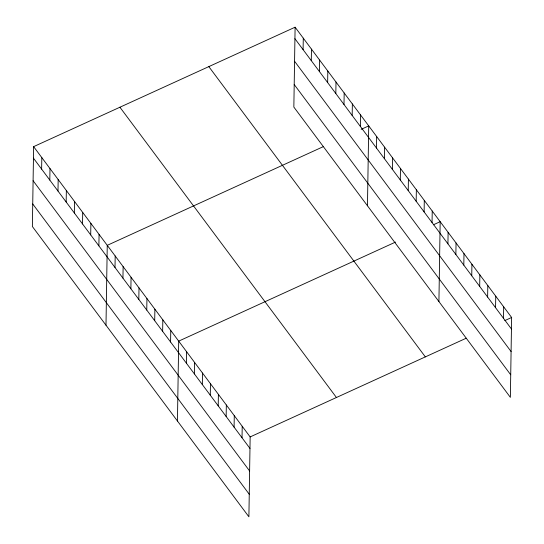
<?xml version="1.0" encoding="UTF-8"?>
<svg xmlns="http://www.w3.org/2000/svg" width="544" height="544" viewBox="0 0 544 544"><rect width="100%" height="100%" fill="white"/><g stroke="black" fill="none" stroke-linecap="round" stroke-linejoin="round"><path stroke-width="0.82" d="M33.633 146.642L32.375 226.522L248.894 516.8L250.152 436.92L33.633 146.642L295.106 27.2L511.625 317.478L510.367 397.358L293.848 107.08L295.106 27.2M41.63 169.116L41.813 157.61M49.81 180.084L49.987 168.572M57.99 191.046L58.167 179.54M66.171 202.014L66.348 190.509M74.351 212.983L74.528 201.47M82.525 223.944L82.708 212.439M90.705 234.913L90.889 223.407M98.886 245.874L99.069 234.369M105.992 325.217L107.25 245.337L323.306 146.642M115.008 267.485L115.185 255.979M122.944 278.134L123.128 266.621M130.886 288.776L131.063 277.27M138.822 299.418L139.006 287.912M146.764 310.06L146.941 298.554M154.7 320.702L154.884 309.196M162.642 331.35L162.819 319.838M170.578 341.992L170.762 330.487M177.446 421.008L178.697 341.129L395.515 242.087M186.456 363.276L186.64 351.771M194.398 373.918L194.575 362.413M202.334 384.567L202.518 373.055M210.276 395.209L210.453 383.704M218.212 405.851L218.396 394.346M226.154 416.493L226.331 404.988M234.09 427.135L234.274 415.63M242.032 437.784L242.209 426.278M303.103 49.674L303.287 38.168M311.284 60.636L311.467 49.13M319.464 71.604L319.641 60.098M327.644 82.572L327.821 71.067M335.825 93.534L336.002 82.028M343.998 104.502L344.182 92.997M352.179 115.471L352.362 103.958M360.359 126.432L360.543 114.927M367.465 205.775L368.723 125.895L361.155 129.35M376.482 148.043L376.659 136.537M384.418 158.685L384.601 147.179M392.36 169.334L392.537 157.821M400.296 179.976L400.479 168.47M408.238 190.618L408.415 179.112M416.174 201.26L416.357 189.754M424.116 211.902L424.293 200.396M432.052 222.55L432.235 211.038M438.92 301.566L440.171 221.687L433.364 224.794M447.93 243.834L448.113 232.329M455.872 254.476L456.049 242.971M463.808 265.118L463.991 253.613M471.75 275.767L471.927 264.262M479.686 286.409L479.869 274.904M487.628 297.051L487.805 285.546M495.564 307.693L495.747 296.188M503.506 318.342L503.683 306.83M250.152 436.92L466.208 338.218M504.812 320.586L511.625 317.478M294.923 38.706L511.442 328.984M294.569 61.268L511.088 351.546M294.202 84.517L510.721 374.796M208.821 66.62L425.34 356.891M119.918 107.229L336.437 397.501M33.449 158.148L249.968 448.426M33.096 180.717L249.614 470.988M32.728 203.959L249.247 494.238"/></g></svg>
